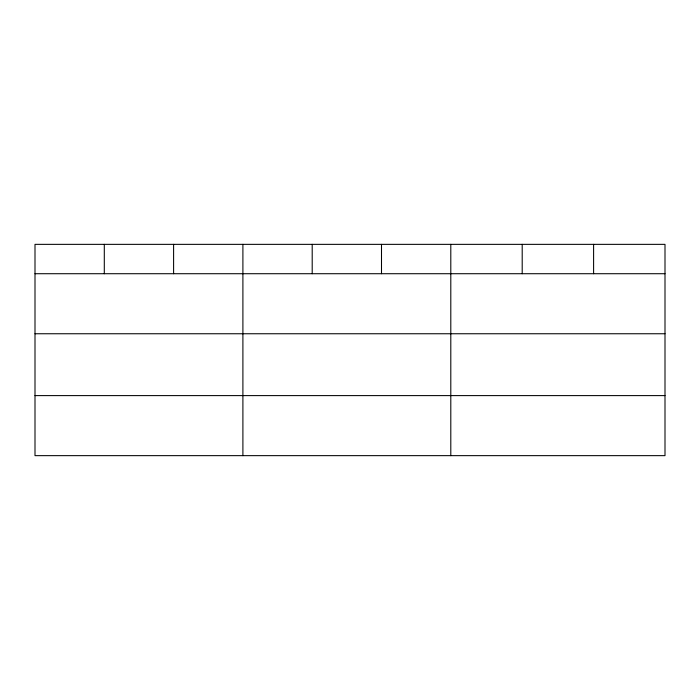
<?xml version="1.0" encoding="UTF-8"?>
<svg xmlns="http://www.w3.org/2000/svg" width="700" height="700" viewBox="0 0 700 700"><rect width="100%" height="100%" fill="white"/><g stroke="black" fill="none" stroke-linecap="round" stroke-linejoin="round"><path stroke-width="1.05" d="M665 333.751L665 244.352L35 244.352L35 455.648L665 455.648L665 333.751L35 333.751M35 273.717L665 273.717M35 395.605L665 395.605M593.6 244.352L593.6 273.717M522.2 244.352L522.2 273.717M450.8 244.352L450.8 455.648M381.5 244.352L381.5 273.717M312.2 244.352L312.2 273.717M242.9 244.352L242.9 455.648M173.6 244.352L173.6 273.717M104.3 244.352L104.3 273.717"/></g></svg>
